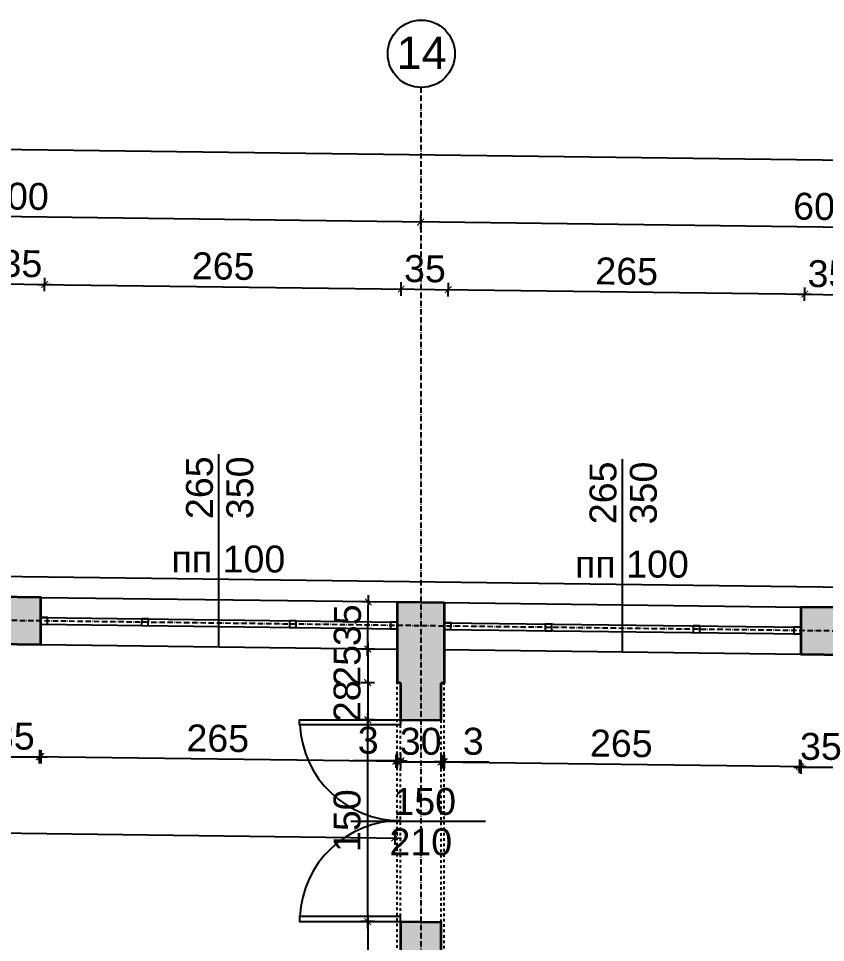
# Model space of a CAD drawing. Header units: inches. Extents: x -72385 to 39588, y -6525 to 66685.
# Drawn here: x -45054 to -44454, y 9778 to 10465 of the extents above; entities that cross this region are included whole.
import ezdxf

# ---------------------------------------------------------------- set-up
doc = ezdxf.new("R2010")
doc.units = ezdxf.units.IN
doc.header["$MEASUREMENT"] = 0
doc.linetypes.add('DashDot', pattern=[0.6, 0.4, -0.1, 0, -0.1])
doc.linetypes.add('Hidden', pattern=[0.4, 0.2, -0.2])
for name, color, linetype, lineweight in [('Врати', 251, 'Continuous', 25), ('Изгледни линии', 253, 'Continuous', 25), ('Надписи врати', 252, 'Continuous', 25), ('Надписи коти външни', 252, 'Continuous', 25), ('Надписи коти вътрешни', 252, 'Continuous', 25), ('Надписи Оси', 252, 'Continuous', 25), ('Надписи прозорци', 252, 'Continuous', 25), ('Оси', 252, 'DashDot', 25), ('Прозорци', 251, 'Continuous', 25), ('Пунктир', 253, 'Hidden', 25), ('Разрезни линии', 7, 'Continuous', 35), ('Щрих стени', 254, 'Continuous', 25)]:
    doc.layers.add(name, color=color, linetype=linetype, lineweight=lineweight)
doc.styles.add('Arial Regular', font='arial.ttf')
doc.styles.get("Standard").update_dxf_attribs({"font": 'arial.ttf'})
doc.dimstyles.new('Annotative', dxfattribs={"dimscale": 0, "dimtxt": 20, "dimasz": 5, "dimexe": 5, "dimexo": 5, "dimgap": 5, "dimtad": 1, "dimdec": 0, "dimzin": 0, "dimdsep": 46, "dimtxsty": 'Standard', "dimblk": 'ARCHTICK', "dimcen": 5, "dimdle": 5, "dimadec": 0, "dimazin": 0, "dimtfac": 1, "dimtdec": 0, "dimtofl": 0, "dimtmove": 0, "dimatfit": 3, "dimldrblk": 'ARCHTICK', "dimfxl": 5, "dimfxlon": 1, "dimtolj": 1, "dimtzin": 0, "dimarcsym": 1})

# ---------------------------------------------------------------- blocks, each defined once
blk = doc.blocks.new('_ArchTick')
at = {"color": 0, "linetype": 'ByBlock', "const_width": 0.15}
blk.add_lwpolyline([(-0.5, -0.5), (0.5, 0.5)], dxfattribs=at)
blk = doc.blocks.new('*D1331')
at = {"layer": 'Defpoints', "color": 0, "ltscale": 50, "transparency": 16777216}
for p in [(-45639.84, 10007.48), (-44772.34, 9996.43), (-44774.12, 9856.05)]:
    blk.add_point(p, dxfattribs=at)
at = {"layer": 'Надписи коти вътрешни', "color": 0, "lineweight": -2, "ltscale": 50, "transparency": 16777216}
for p, q in [((-45646.62, 9867.15), (-44769.12, 9855.98)), ((-45641.56, 9872.09), (-45641.69, 9862.09)), ((-44774.06, 9861.05), (-44774.19, 9851.05))]:
    blk.add_line(p, q, dxfattribs=at)
at = {"layer": 'Надписи коти вътрешни', "color": 0, "lineweight": -2, "ltscale": 50, "transparency": 16777216, "xscale": 5, "yscale": 5, "zscale": 5}
for p, rotation in [((-45641.62, 9867.09), 179.2706286525473), ((-44774.12, 9856.05), 359.2706286525473)]:
    blk.add_blockref('_ArchTick', p, dxfattribs=dict(at, rotation=rotation))
at = {"layer": 'Надписи коти вътрешни', "color": 0, "ltscale": 50, "transparency": 16777216, "insert": (-45207.68, 9876.78), "char_height": 20, "attachment_point": 5, "rotation": 359.27063}
blk.add_mtext('\\A1;868', dxfattribs=at)
blk = doc.blocks.new('*D1421')
at = {"layer": 'Defpoints', "color": 0, "ltscale": 50, "transparency": 16777216}
for p in [(-45072.34, 10000.25), (-45037.34, 9999.81), (-45037.34, 9916.37)]:
    blk.add_point(p, dxfattribs=at)
at = {"layer": 'Надписи коти вътрешни', "color": 0, "lineweight": -2, "ltscale": 50, "transparency": 16777216}
for p, q in [((-45077.34, 9916.37), (-45032.34, 9916.37)), ((-45072.34, 9921.37), (-45072.34, 9911.37)), ((-45037.34, 9921.37), (-45037.34, 9911.37))]:
    blk.add_line(p, q, dxfattribs=at)
at = {"layer": 'Надписи коти вътрешни', "color": 0, "lineweight": -2, "ltscale": 50, "transparency": 16777216, "xscale": 5, "yscale": 5, "zscale": 5, "rotation": 180}
blk.add_blockref('_ArchTick', (-45072.34, 9916.37), dxfattribs=at)
at = {"layer": 'Надписи коти вътрешни', "color": 0, "lineweight": -2, "ltscale": 50, "transparency": 16777216, "xscale": 5, "yscale": 5, "zscale": 5}
blk.add_blockref('_ArchTick', (-45037.34, 9916.37), dxfattribs=at)
at = {"layer": 'Надписи коти вътрешни', "color": 0, "ltscale": 50, "transparency": 16777216, "insert": (-45057.34, 9931.58), "char_height": 20, "attachment_point": 5}
blk.add_mtext('\\A1;35', dxfattribs=at)
blk = doc.blocks.new('*D1422')
at = {"layer": 'Defpoints', "color": 0, "ltscale": 50, "transparency": 16777216}
for p in [(-45037.34, 9999.81), (-44772.34, 9996.43), (-44773.4, 9913.1)]:
    blk.add_point(p, dxfattribs=at)
at = {"layer": 'Надписи коти вътрешни', "color": 0, "lineweight": -2, "ltscale": 50, "transparency": 16777216}
for p, q in [((-45038.33, 9921.47), (-45038.46, 9911.47)), ((-45043.4, 9916.53), (-44768.4, 9913.03)), ((-44773.33, 9918.1), (-44773.46, 9908.1))]:
    blk.add_line(p, q, dxfattribs=at)
at = {"layer": 'Надписи коти вътрешни', "color": 0, "lineweight": -2, "ltscale": 50, "transparency": 16777216, "xscale": 5, "yscale": 5, "zscale": 5}
for p, rotation in [((-45038.4, 9916.47), 179.2706286525463), ((-44773.4, 9913.1), 359.2706286525462)]:
    blk.add_blockref('_ArchTick', p, dxfattribs=dict(at, rotation=rotation))
at = {"layer": 'Надписи коти вътрешни', "color": 0, "ltscale": 50, "transparency": 16777216, "insert": (-44905.7, 9929.99), "char_height": 20, "attachment_point": 5, "rotation": 359.27063}
blk.add_mtext('\\A1;265', dxfattribs=at)
blk = doc.blocks.new('*D1423')
at = {"layer": 'Defpoints', "color": 0, "ltscale": 50, "transparency": 16777216}
for p in [(-44772.34, 9996.4), (-44769.84, 9996.4), (-44772.34, 9913.34)]:
    blk.add_point(p, dxfattribs=at)
at = {"layer": 'Надписи коти вътрешни', "color": 0, "lineweight": -2, "ltscale": 50, "transparency": 16777216}
for p, q in [((-44772.34, 9918.34), (-44772.34, 9908.34)), ((-44769.84, 9918.34), (-44769.84, 9908.34)), ((-44772.34, 9913.34), (-44805.43, 9913.34)), ((-44769.84, 9913.34), (-44764.84, 9913.34))]:
    blk.add_line(p, q, dxfattribs=at)
at = {"layer": 'Надписи коти вътрешни', "color": 0, "lineweight": -2, "ltscale": 50, "transparency": 16777216, "xscale": 5, "yscale": 5, "zscale": 5}
blk.add_blockref('_ArchTick', (-44772.34, 9913.34), dxfattribs=at)
at = {"layer": 'Надписи коти вътрешни', "color": 0, "lineweight": -2, "ltscale": 50, "transparency": 16777216, "xscale": 5, "yscale": 5, "zscale": 5, "rotation": 180}
blk.add_blockref('_ArchTick', (-44769.84, 9913.34), dxfattribs=at)
at = {"layer": 'Надписи коти вътрешни', "color": 0, "ltscale": 50, "transparency": 16777216, "insert": (-44793.89, 9928.55), "char_height": 20, "attachment_point": 5}
blk.add_mtext('\\A1;3', dxfattribs=at)
blk = doc.blocks.new('*D1425')
at = {"layer": 'Defpoints', "color": 0, "ltscale": 50, "transparency": 16777216}
for p in [(-44769.84, 9793.89), (-44794.26, 9446.36), (-44769.84, 9446.36)]:
    blk.add_point(p, dxfattribs=at)
at = {"layer": 'Надписи коти вътрешни', "color": 0, "lineweight": -2, "ltscale": 50, "transparency": 16777216}
for p, q in [((-44794.26, 9798.89), (-44794.26, 9441.36)), ((-44789.26, 9793.89), (-44799.26, 9793.89)), ((-44789.26, 9446.36), (-44799.26, 9446.36))]:
    blk.add_line(p, q, dxfattribs=at)
at = {"layer": 'Надписи коти вътрешни', "color": 0, "lineweight": -2, "ltscale": 50, "transparency": 16777216, "xscale": 5, "yscale": 5, "zscale": 5}
for p, rotation in [((-44794.26, 9793.89), 90), ((-44794.26, 9446.36), 270)]:
    blk.add_blockref('_ArchTick', p, dxfattribs=dict(at, rotation=rotation))
at = {"layer": 'Надписи коти вътрешни', "color": 0, "ltscale": 50, "transparency": 16777216, "insert": (-44809.48, 9620.12), "char_height": 20, "attachment_point": 5, "rotation": 90}
blk.add_mtext('\\A1;348', dxfattribs=at)
blk = doc.blocks.new('*D1426')
at = {"layer": 'Defpoints', "color": 0, "ltscale": 50, "transparency": 16777216}
for p in [(-44794.26, 9943.9), (-44769.84, 9943.9), (-44769.84, 9793.89)]:
    blk.add_point(p, dxfattribs=at)
at = {"layer": 'Надписи коти вътрешни', "color": 0, "lineweight": -2, "ltscale": 50, "transparency": 16777216}
for p, q in [((-44789.26, 9943.9), (-44799.26, 9943.9)), ((-44794.26, 9788.89), (-44794.26, 9948.9)), ((-44789.26, 9793.89), (-44799.26, 9793.89))]:
    blk.add_line(p, q, dxfattribs=at)
at = {"layer": 'Надписи коти вътрешни', "color": 0, "lineweight": -2, "ltscale": 50, "transparency": 16777216, "xscale": 5, "yscale": 5, "zscale": 5}
for p, rotation in [((-44794.26, 9943.9), 90), ((-44794.26, 9793.89), 270)]:
    blk.add_blockref('_ArchTick', p, dxfattribs=dict(at, rotation=rotation))
at = {"layer": 'Надписи коти вътрешни', "color": 0, "ltscale": 50, "transparency": 16777216, "insert": (-44809.48, 9868.89), "char_height": 20, "attachment_point": 5, "rotation": 90}
blk.add_mtext('\\A1;150', dxfattribs=at)
blk = doc.blocks.new('*D1427')
at = {"layer": 'Defpoints', "color": 0, "ltscale": 50, "transparency": 16777216}
for p in [(-44769.84, 9971.4), (-44794.26, 9943.9), (-44769.84, 9943.9)]:
    blk.add_point(p, dxfattribs=at)
at = {"layer": 'Надписи коти вътрешни', "color": 0, "lineweight": -2, "ltscale": 50, "transparency": 16777216}
for p, q in [((-44794.26, 9976.4), (-44794.26, 9938.9)), ((-44789.26, 9971.4), (-44799.26, 9971.4)), ((-44789.26, 9943.9), (-44799.26, 9943.9))]:
    blk.add_line(p, q, dxfattribs=at)
at = {"layer": 'Надписи коти вътрешни', "color": 0, "lineweight": -2, "ltscale": 50, "transparency": 16777216, "xscale": 5, "yscale": 5, "zscale": 5}
for p, rotation in [((-44794.26, 9971.4), 90), ((-44794.26, 9943.9), 270)]:
    blk.add_blockref('_ArchTick', p, dxfattribs=dict(at, rotation=rotation))
at = {"layer": 'Надписи коти вътрешни', "color": 0, "ltscale": 50, "transparency": 16777216, "insert": (-44809.48, 9957.65), "char_height": 20, "attachment_point": 5, "rotation": 90}
blk.add_mtext('\\A1;28', dxfattribs=at)
blk = doc.blocks.new('*D7808')
at = {"layer": 'Defpoints', "color": 0, "ltscale": 50, "transparency": 16777216}
for p in [(-44772.34, 9996.43), (-44794.26, 9971.43), (-44772.34, 9971.43)]:
    blk.add_point(p, dxfattribs=at)
at = {"layer": 'Надписи коти вътрешни', "color": 0, "lineweight": -2, "ltscale": 50, "transparency": 16777216}
for p, q in [((-44794.26, 10001.43), (-44794.26, 9966.43)), ((-44789.26, 9996.43), (-44799.26, 9996.43)), ((-44789.26, 9971.43), (-44799.26, 9971.43))]:
    blk.add_line(p, q, dxfattribs=at)
at = {"layer": 'Надписи коти вътрешни', "color": 0, "lineweight": -2, "ltscale": 50, "transparency": 16777216, "xscale": 5, "yscale": 5, "zscale": 5}
for p, rotation in [((-44794.26, 9996.43), 90), ((-44794.26, 9971.43), 270)]:
    blk.add_blockref('_ArchTick', p, dxfattribs=dict(at, rotation=rotation))
at = {"layer": 'Надписи коти вътрешни', "color": 0, "ltscale": 50, "transparency": 16777216, "insert": (-44809.48, 9983.93), "char_height": 20, "attachment_point": 5, "rotation": 90}
blk.add_mtext('\\A1;25', dxfattribs=at)
blk = doc.blocks.new('*D1429')
at = {"layer": 'Defpoints', "color": 0, "ltscale": 50, "transparency": 16777216}
for p in [(-44737.34, 9995.99), (-44472.34, 9992.61), (-44473.4, 9909.28)]:
    blk.add_point(p, dxfattribs=at)
at = {"layer": 'Надписи коти вътрешни', "color": 0, "lineweight": -2, "ltscale": 50, "transparency": 16777216}
for p, q in [((-44738.33, 9917.65), (-44738.46, 9907.65)), ((-44743.4, 9912.71), (-44468.4, 9909.21)), ((-44473.33, 9914.28), (-44473.46, 9904.28))]:
    blk.add_line(p, q, dxfattribs=at)
at = {"layer": 'Надписи коти вътрешни', "color": 0, "lineweight": -2, "ltscale": 50, "transparency": 16777216, "xscale": 5, "yscale": 5, "zscale": 5}
for p, rotation in [((-44738.4, 9912.65), 179.2706286525463), ((-44473.4, 9909.28), 359.2706286525462)]:
    blk.add_blockref('_ArchTick', p, dxfattribs=dict(at, rotation=rotation))
at = {"layer": 'Надписи коти вътрешни', "color": 0, "ltscale": 50, "transparency": 16777216, "insert": (-44605.7, 9926.17), "char_height": 20, "attachment_point": 5, "rotation": 359.27063}
blk.add_mtext('\\A1;265', dxfattribs=at)
blk = doc.blocks.new('*D1430')
at = {"layer": 'Defpoints', "color": 0, "ltscale": 50, "transparency": 16777216}
for p in [(-44739.84, 9961.02), (-44737.34, 9960.99), (-44737.34, 9912.55)]:
    blk.add_point(p, dxfattribs=at)
at = {"layer": 'Надписи коти вътрешни', "color": 0, "lineweight": -2, "ltscale": 50, "transparency": 16777216}
for p, q in [((-44739.84, 9917.55), (-44739.84, 9907.55)), ((-44737.34, 9917.55), (-44737.34, 9907.55)), ((-44739.84, 9912.55), (-44744.84, 9912.55)), ((-44737.34, 9912.55), (-44704.24, 9912.55))]:
    blk.add_line(p, q, dxfattribs=at)
at = {"layer": 'Надписи коти вътрешни', "color": 0, "lineweight": -2, "ltscale": 50, "transparency": 16777216, "xscale": 5, "yscale": 5, "zscale": 5}
blk.add_blockref('_ArchTick', (-44739.84, 9912.55), dxfattribs=at)
at = {"layer": 'Надписи коти вътрешни', "color": 0, "lineweight": -2, "ltscale": 50, "transparency": 16777216, "xscale": 5, "yscale": 5, "zscale": 5, "rotation": 180}
blk.add_blockref('_ArchTick', (-44737.34, 9912.55), dxfattribs=at)
at = {"layer": 'Надписи коти вътрешни', "color": 0, "ltscale": 50, "transparency": 16777216, "insert": (-44715.79, 9927.77), "char_height": 20, "attachment_point": 5}
blk.add_mtext('\\A1;3', dxfattribs=at)
blk = doc.blocks.new('*D1431')
at = {"layer": 'Defpoints', "color": 0, "ltscale": 50, "transparency": 16777216}
for p in [(-44472.34, 9992.61), (-44437.34, 9992.17), (-44437.34, 9908.73)]:
    blk.add_point(p, dxfattribs=at)
at = {"layer": 'Надписи коти вътрешни', "color": 0, "lineweight": -2, "ltscale": 50, "transparency": 16777216}
for p, q in [((-44477.34, 9908.73), (-44432.34, 9908.73)), ((-44472.34, 9913.73), (-44472.34, 9903.73)), ((-44437.34, 9913.73), (-44437.34, 9903.73))]:
    blk.add_line(p, q, dxfattribs=at)
at = {"layer": 'Надписи коти вътрешни', "color": 0, "lineweight": -2, "ltscale": 50, "transparency": 16777216, "xscale": 5, "yscale": 5, "zscale": 5, "rotation": 180}
blk.add_blockref('_ArchTick', (-44472.34, 9908.73), dxfattribs=at)
at = {"layer": 'Надписи коти вътрешни', "color": 0, "lineweight": -2, "ltscale": 50, "transparency": 16777216, "xscale": 5, "yscale": 5, "zscale": 5}
blk.add_blockref('_ArchTick', (-44437.34, 9908.73), dxfattribs=at)
at = {"layer": 'Надписи коти вътрешни', "color": 0, "ltscale": 50, "transparency": 16777216, "insert": (-44457.34, 9923.95), "char_height": 20, "attachment_point": 5}
blk.add_mtext('\\A1;35', dxfattribs=at)
blk = doc.blocks.new('*D6158')
at = {"layer": 'Defpoints', "color": 0, "ltscale": 50, "transparency": 16777216}
for p in [(-45034.38, 10267.29), (-45072.34, 10035.26), (-45037.34, 10034.81)]:
    blk.add_point(p, dxfattribs=at)
at = {"layer": 'Надписи коти външни', "color": 0, "lineweight": -2, "ltscale": 50, "transparency": 16777216}
for p, q in [((-45069.44, 10262.74), (-45069.31, 10272.74)), ((-45034.44, 10262.29), (-45034.31, 10272.29)), ((-45074.38, 10267.8), (-45029.38, 10267.23))]:
    blk.add_line(p, q, dxfattribs=at)
at = {"layer": 'Надписи коти външни', "color": 0, "lineweight": -2, "ltscale": 50, "transparency": 16777216, "xscale": 5, "yscale": 5, "zscale": 5}
for p, rotation in [((-45069.38, 10267.74), 179.2706286525463), ((-45034.38, 10267.29), 359.2706286525462)]:
    blk.add_blockref('_ArchTick', p, dxfattribs=dict(at, rotation=rotation))
at = {"layer": 'Надписи коти външни', "color": 0, "ltscale": 50, "transparency": 16777216, "insert": (-45051.68, 10282.73), "char_height": 20, "attachment_point": 5, "rotation": 359.27063}
blk.add_mtext('\\A1;35', dxfattribs=at)
blk = doc.blocks.new('*D6187')
at = {"layer": 'Defpoints', "color": 0, "ltscale": 50, "transparency": 16777216}
for p in [(-44769.38, 10263.92), (-45037.34, 10034.81), (-44772.34, 10031.44)]:
    blk.add_point(p, dxfattribs=at)
at = {"layer": 'Надписи коти външни', "color": 0, "lineweight": -2, "ltscale": 50, "transparency": 16777216}
for p, q in [((-45034.44, 10262.29), (-45034.31, 10272.29)), ((-45039.38, 10267.36), (-44764.38, 10263.85)), ((-44769.44, 10258.92), (-44769.31, 10268.92))]:
    blk.add_line(p, q, dxfattribs=at)
at = {"layer": 'Надписи коти външни', "color": 0, "lineweight": -2, "ltscale": 50, "transparency": 16777216, "xscale": 5, "yscale": 5, "zscale": 5}
for p, rotation in [((-45034.38, 10267.29), 179.2706286525454), ((-44769.38, 10263.92), 359.2706286525454)]:
    blk.add_blockref('_ArchTick', p, dxfattribs=dict(at, rotation=rotation))
at = {"layer": 'Надписи коти външни', "color": 0, "ltscale": 50, "transparency": 16777216, "insert": (-44901.68, 10280.82), "char_height": 20, "attachment_point": 5, "rotation": 359.27063}
blk.add_mtext('\\A1;265', dxfattribs=at)
blk = doc.blocks.new('*D6188')
at = {"layer": 'Defpoints', "color": 0, "ltscale": 50, "transparency": 16777216}
for p in [(-44734.38, 10263.47), (-44772.34, 10031.44), (-44737.34, 10030.99)]:
    blk.add_point(p, dxfattribs=at)
at = {"layer": 'Надписи коти външни', "color": 0, "lineweight": -2, "ltscale": 50, "transparency": 16777216}
for p, q in [((-44769.44, 10258.92), (-44769.31, 10268.92)), ((-44734.44, 10258.47), (-44734.31, 10268.47)), ((-44774.38, 10263.98), (-44729.38, 10263.41))]:
    blk.add_line(p, q, dxfattribs=at)
at = {"layer": 'Надписи коти външни', "color": 0, "lineweight": -2, "ltscale": 50, "transparency": 16777216, "xscale": 5, "yscale": 5, "zscale": 5}
for p, rotation in [((-44769.38, 10263.92), 179.2706286525344), ((-44734.38, 10263.47), 359.2706286525344)]:
    blk.add_blockref('_ArchTick', p, dxfattribs=dict(at, rotation=rotation))
at = {"layer": 'Надписи коти външни', "color": 0, "ltscale": 50, "transparency": 16777216, "insert": (-44751.68, 10278.91), "char_height": 20, "attachment_point": 5, "rotation": 359.27063}
blk.add_mtext('\\A1;35', dxfattribs=at)
blk = doc.blocks.new('*D6189')
at = {"layer": 'Defpoints', "color": 0, "ltscale": 50, "transparency": 16777216}
for p in [(-44469.38, 10260.1), (-44737.34, 10030.99), (-44472.34, 10027.62)]:
    blk.add_point(p, dxfattribs=at)
at = {"layer": 'Надписи коти външни', "color": 0, "lineweight": -2, "ltscale": 50, "transparency": 16777216}
for p, q in [((-44734.44, 10258.47), (-44734.31, 10268.47)), ((-44469.44, 10255.1), (-44469.31, 10265.1)), ((-44739.38, 10263.54), (-44464.38, 10260.04))]:
    blk.add_line(p, q, dxfattribs=at)
at = {"layer": 'Надписи коти външни', "color": 0, "lineweight": -2, "ltscale": 50, "transparency": 16777216, "xscale": 5, "yscale": 5, "zscale": 5}
for p, rotation in [((-44734.38, 10263.47), 179.2706286525486), ((-44469.38, 10260.1), 359.2706286525486)]:
    blk.add_blockref('_ArchTick', p, dxfattribs=dict(at, rotation=rotation))
at = {"layer": 'Надписи коти външни', "color": 0, "ltscale": 50, "transparency": 16777216, "insert": (-44601.68, 10277), "char_height": 20, "attachment_point": 5, "rotation": 359.27063}
blk.add_mtext('\\A1;265', dxfattribs=at)
blk = doc.blocks.new('*D6194')
at = {"layer": 'Defpoints', "color": 0, "ltscale": 50, "transparency": 16777216}
for p in [(-44434.38, 10259.69), (-44472.34, 10027.62), (-44437.34, 10027.17)]:
    blk.add_point(p, dxfattribs=at)
at = {"layer": 'Надписи коти външни', "color": 0, "lineweight": -2, "ltscale": 50, "transparency": 16777216}
for p, q in [((-44469.44, 10255.13), (-44469.31, 10265.13)), ((-44474.38, 10260.19), (-44429.38, 10259.62)), ((-44434.44, 10254.69), (-44434.31, 10264.68))]:
    blk.add_line(p, q, dxfattribs=at)
at = {"layer": 'Надписи коти външни', "color": 0, "lineweight": -2, "ltscale": 50, "transparency": 16777216, "xscale": 5, "yscale": 5, "zscale": 5}
for p, rotation in [((-44469.38, 10260.13), 179.2706286525403), ((-44434.38, 10259.69), 359.2706286525403)]:
    blk.add_blockref('_ArchTick', p, dxfattribs=dict(at, rotation=rotation))
at = {"layer": 'Надписи коти външни', "color": 0, "ltscale": 50, "transparency": 16777216, "insert": (-44451.68, 10275.12), "char_height": 20, "attachment_point": 5, "rotation": 359.27063}
blk.add_mtext('\\A1;35', dxfattribs=at)
blk = doc.blocks.new('*D6233')
at = {"layer": 'Defpoints', "color": 0, "ltscale": 50, "transparency": 16777216}
for p in [(-44754.84, 10313.74), (-44754.84, 10313.74), (-44154.84, 10306.1)]:
    blk.add_point(p, dxfattribs=at)
at = {"layer": 'Надписи коти външни', "color": 0, "lineweight": -2, "ltscale": 50, "transparency": 16777216}
for p, q in [((-44149.84, 10306.03), (-44759.84, 10313.8)), ((-44754.84, 10313.74), (-44754.9, 10308.74)), ((-44154.84, 10306.1), (-44154.9, 10301.1))]:
    blk.add_line(p, q, dxfattribs=at)
at = {"layer": 'Надписи коти външни', "color": 0, "lineweight": -2, "ltscale": 50, "transparency": 16777216, "xscale": 5, "yscale": 5, "zscale": 5}
for p, rotation in [((-44754.84, 10313.74), 179.2706286525473), ((-44154.84, 10306.1), 359.2706286525473)]:
    blk.add_blockref('_ArchTick', p, dxfattribs=dict(at, rotation=rotation))
at = {"layer": 'Надписи коти външни', "color": 0, "ltscale": 50, "transparency": 16777216, "insert": (-44454.64, 10325.13), "char_height": 20, "attachment_point": 5, "rotation": 359.27063}
blk.add_mtext('\\A1;600', dxfattribs=at)
blk = doc.blocks.new('*D6234')
at = {"layer": 'Defpoints', "color": 0, "ltscale": 50, "transparency": 16777216}
for p in [(-45354.84, 10321.38), (-45354.84, 10321.38), (-44754.84, 10313.74)]:
    blk.add_point(p, dxfattribs=at)
at = {"layer": 'Надписи коти външни', "color": 0, "lineweight": -2, "ltscale": 50, "transparency": 16777216}
for p, q in [((-44749.84, 10313.67), (-45359.84, 10321.44)), ((-45354.84, 10321.38), (-45354.77, 10326.37)), ((-44754.84, 10313.74), (-44754.77, 10318.74))]:
    blk.add_line(p, q, dxfattribs=at)
at = {"layer": 'Надписи коти външни', "color": 0, "lineweight": -2, "ltscale": 50, "transparency": 16777216, "xscale": 5, "yscale": 5, "zscale": 5}
for p, rotation in [((-45354.84, 10321.38), 179.2706286525469), ((-44754.84, 10313.74), 359.2706286525469)]:
    blk.add_blockref('_ArchTick', p, dxfattribs=dict(at, rotation=rotation))
at = {"layer": 'Надписи коти външни', "color": 0, "ltscale": 50, "transparency": 16777216, "insert": (-45054.64, 10332.77), "char_height": 20, "attachment_point": 5, "rotation": 359.27063}
blk.add_mtext('\\A1;600', dxfattribs=at)
blk = doc.blocks.new('*D6241')
at = {"layer": 'Defpoints', "color": 0, "ltscale": 50, "transparency": 16777216}
for p in [(-40218.1, 10305.99), (-52317.34, 10127.49), (-40222.34, 9973.51)]:
    blk.add_point(p, dxfattribs=at)
at = {"layer": 'Надписи коти външни', "color": 0, "lineweight": -2, "ltscale": 50, "transparency": 16777216}
for p, q in [((-52313.17, 10454.96), (-52313.04, 10464.96)), ((-52318.1, 10460.03), (-40213.11, 10305.92)), ((-40218.17, 10300.99), (-40218.04, 10310.99))]:
    blk.add_line(p, q, dxfattribs=at)
at = {"layer": 'Надписи коти външни', "color": 0, "lineweight": -2, "ltscale": 50, "transparency": 16777216, "xscale": 5, "yscale": 5, "zscale": 5}
for p, rotation in [((-52313.1, 10459.96), 179.2706286525472), ((-40218.1, 10305.99), 359.2706286525473)]:
    blk.add_blockref('_ArchTick', p, dxfattribs=dict(at, rotation=rotation))
at = {"layer": 'Надписи коти външни', "color": 0, "ltscale": 50, "transparency": 16777216, "insert": (-46265.41, 10398.18), "char_height": 20, "attachment_point": 5, "rotation": 359.27063}
blk.add_mtext('\\A1;12095', dxfattribs=at)
blk = doc.blocks.new('*D7807')
at = {"layer": 'Defpoints', "color": 0, "ltscale": 10, "transparency": 16777216}
for p in [(-44793.82, 10031.43), (-44655.44, 10029.67), (-44655.89, 9994.67)]:
    blk.add_point(p, dxfattribs=at)
at = {"layer": 'Надписи коти вътрешни', "color": 0, "lineweight": -2, "ltscale": 10, "transparency": 16777216}
for p, q in [((-44788.82, 10031.37), (-44798.82, 10031.49)), ((-44794.33, 9991.43), (-44793.76, 10036.43)), ((-44789.26, 9996.37), (-44799.26, 9996.5))]:
    blk.add_line(p, q, dxfattribs=at)
at = {"layer": 'Надписи коти вътрешни', "color": 0, "lineweight": -2, "ltscale": 10, "transparency": 16777216, "xscale": 5, "yscale": 5, "zscale": 5}
for p, rotation in [((-44793.82, 10031.43), 89.27062865255718), ((-44794.26, 9996.43), 269.2706286525572)]:
    blk.add_blockref('_ArchTick', p, dxfattribs=dict(at, rotation=rotation))
at = {"layer": 'Надписи коти вътрешни', "color": 0, "ltscale": 10, "transparency": 16777216, "insert": (-44809.26, 10014.13), "char_height": 20, "attachment_point": 5, "rotation": 89.27063}
blk.add_mtext('\\A1;35', dxfattribs=at)
blk = doc.blocks.new('*D7875')
at = {"layer": 'Defpoints', "color": 0, "ltscale": 10, "transparency": 16777216}
for p in [(-44769.84, 9926.68), (-44739.84, 9926.68), (-44739.84, 9912.55)]:
    blk.add_point(p, dxfattribs=at)
at = {"layer": 'Надписи коти вътрешни', "color": 0, "lineweight": -2, "ltscale": 10, "transparency": 16777216}
for p, q in [((-44769.84, 9917.55), (-44769.84, 9907.55)), ((-44739.84, 9917.55), (-44739.84, 9907.55)), ((-44774.84, 9912.55), (-44734.84, 9912.55))]:
    blk.add_line(p, q, dxfattribs=at)
at = {"layer": 'Надписи коти вътрешни', "color": 0, "lineweight": -2, "ltscale": 10, "transparency": 16777216, "xscale": 5, "yscale": 5, "zscale": 5, "rotation": 180}
blk.add_blockref('_ArchTick', (-44769.84, 9912.55), dxfattribs=at)
at = {"layer": 'Надписи коти вътрешни', "color": 0, "lineweight": -2, "ltscale": 10, "transparency": 16777216, "xscale": 5, "yscale": 5, "zscale": 5}
blk.add_blockref('_ArchTick', (-44739.84, 9912.55), dxfattribs=at)
at = {"layer": 'Надписи коти вътрешни', "color": 0, "ltscale": 10, "transparency": 16777216, "insert": (-44754.84, 9927.77), "char_height": 20, "attachment_point": 5}
blk.add_mtext('\\A1;30', dxfattribs=at)

msp = doc.modelspace()

# ---------------------------------------------------------------- hatches: boundary and pattern name
at = {"layer": 'Щрих стени', "ltscale": 10}
h = msp.add_hatch(color=256, dxfattribs=at)
h.dxf.hatch_style = 1
h.paths.add_polyline_path([(-45319.84, 9453.36), (-45372.34, 9454.03), (-45372.34, 9436.53), (-45449.84, 9437.51), (-45449.84, 9407.51), (-45369.84, 9406.49), (-45369.84, 9196.47), (-45339.84, 9196.09), (-45339.84, 9406.11), (-44772.34, 9398.89), (-44772.34, 9381.38), (-44737.34, 9380.94), (-44737.34, 9398.44), (-44172.34, 9391.25), (-44172.34, 9373.75), (-44137.34, 9373.3), (-44137.34, 9390.8), (-43572.34, 9383.61), (-43572.34, 9366.11), (-43507.34, 9365.28), (-43507.34, 9382.78), (-42942.34, 9375.59), (-42942.34, 9358.09), (-42907.34, 9357.64), (-42907.34, 9375.14), (-42694.84, 9372.44), (-42694.84, 9402.44), (-42907.34, 9405.15), (-42907.34, 9422.65), (-42942.34, 9423.09), (-42967.37, 9423.41), (-42967.37, 9405.91), (-43507.34, 9412.78), (-43507.34, 9430.29), (-43572.34, 9431.11), (-43572.34, 9413.61), (-44137.34, 9420.8), (-44137.34, 9438.31), (-44172.34, 9438.75), (-44197.37, 9439.07), (-44197.37, 9421.57), (-44737.34, 9428.44), (-44737.34, 9445.94), (-44739.84, 9445.98), (-44739.84, 9793.5), (-44769.84, 9793.89), (-44769.84, 9446.36), (-44772.34, 9446.39), (-44772.34, 9428.89), (-45319.84, 9435.86)])
h.paths.add_polyline_path([(-45337.34, 10038.63), (-45372.34, 10039.08), (-45372.34, 9979.07), (-45337.34, 9978.62)])
h.paths.add_polyline_path([(-45037.34, 10034.81), (-45072.34, 10035.26), (-45072.34, 10000.25), (-45037.34, 9999.81)])
h.paths.add_polyline_path([(-44737.34, 10030.99), (-44772.34, 10031.44), (-44772.34, 9971.43), (-44769.84, 9971.4), (-44769.84, 9943.9), (-44739.84, 9943.52), (-44739.84, 9971.02), (-44737.34, 9970.99)])
h.paths.add_polyline_path([(-44437.34, 10027.17), (-44472.34, 10027.62), (-44472.34, 9992.61), (-44437.34, 9992.17)])
h.paths.add_polyline_path([(-44137.34, 10023.35), (-44172.34, 10023.8), (-44172.34, 9963.79), (-44137.34, 9963.35)])
h.paths.add_polyline_path([(-43837.34, 10019.53), (-43872.34, 10019.98), (-43872.34, 9984.98), (-43837.34, 9984.53)])
h.paths.add_polyline_path([(-43507.34, 10015.33), (-43572.34, 10016.16), (-43572.34, 9956.16), (-43507.34, 9955.33)])
h.paths.add_polyline_path([(-43207.34, 10011.51), (-43242.34, 10011.96), (-43242.34, 9976.96), (-43207.34, 9976.51)])
h.paths.add_polyline_path([(-42907.34, 10007.69), (-42942.34, 10008.14), (-42942.34, 9948.13), (-42907.34, 9947.69)])
h.paths.add_polyline_path([(-42607.34, 10003.88), (-42642.34, 10004.32), (-42642.34, 9969.32), (-42607.34, 9968.87)])
h.paths.add_polyline_path([(-42307.34, 10000.06), (-42342.34, 10000.5), (-42342.34, 9940.5), (-42339.84, 9940.46), (-42339.84, 9912.96), (-42309.84, 9912.58), (-42309.84, 9940.08), (-42307.34, 9940.05)])
h.paths.add_polyline_path([(-42307.34, 9415.01), (-42309.84, 9415.04), (-42309.84, 9762.57), (-42339.84, 9762.95), (-42339.84, 9415.42), (-42342.34, 9415.45), (-42342.34, 9397.95), (-42544.84, 9400.53), (-42544.84, 9370.53), (-42342.34, 9367.95), (-42342.34, 9350.45), (-42339.84, 9350.42), (-42339.84, 8815.37), (-42342.34, 8815.41), (-42342.34, 8750.4), (-42339.84, 8750.37), (-42339.84, 8560.35), (-42309.84, 8559.97), (-42309.84, 8749.99), (-42307.34, 8749.95), (-42307.34, 8814.96), (-42309.84, 8814.99), (-42309.84, 9350.04), (-42307.34, 9350)])

# ---------------------------------------------------------------- linework, layer by layer
at = {"layer": 'Врати', "ltscale": 50}
for points in [[(-44769.84, 9943.9), (-44769.84, 9940.15), (-44844.84, 9940.15), (-44844.84, 9943.9)], [(-44769.84, 9793.89), (-44769.84, 9797.64), (-44844.84, 9797.64), (-44844.84, 9793.89)]]:
    msp.add_lwpolyline(points, close=True, dxfattribs=at)
for centre, start, end in [((-44769.84, 9943.9), 182.86598, 270), ((-44769.84, 9793.89), 90, 177.13402)]:
    msp.add_arc(centre, 75.01, start, end, dxfattribs=at)
at = {"layer": 'Изгледни линии', "ltscale": 50}
for p, q in [((-41127.34, 10000.03), (-45937.34, 10061.27)), ((-45037.34, 10034.81), (-44772.34, 10031.44)), ((-44737.34, 10030.99), (-44472.34, 10027.62)), ((-45037.34, 9999.81), (-44772.34, 9996.43)), ((-44737.34, 9995.99), (-44472.34, 9992.61))]:
    msp.add_line(p, q, dxfattribs=at)
at = {"layer": 'Надписи врати', "ltscale": 50}
msp.add_line((-44806.76, 9868.64), (-44706.76, 9868.64), dxfattribs=at)
at = {"layer": 'Надписи Оси', "ltscale": 50}
msp.add_circle((-44754.4, 10438.74), 25, dxfattribs=at)
at = {"layer": 'Надписи прозорци', "ltscale": 50}
for p, q in [((-44904.84, 9998.12), (-44904.84, 10141.27)), ((-44604.84, 9994.3), (-44604.84, 10137.45))]:
    msp.add_line(p, q, dxfattribs=at)
at = {"layer": 'Оси', "ltscale": 10}
for p, q in [((-44754.84, 10413.75), (-44754.84, 7813.53)), ((-39839.84, 9951.14), (-52699.84, 10114.86))]:
    msp.add_line(p, q, dxfattribs=at)
at = {"layer": 'Прозорци', "ltscale": 50}
for p, q in [((-45037.34, 10019.81), (-44772.34, 10016.44)), ((-45037.34, 10014.81), (-44772.34, 10011.44)), ((-44737.34, 10015.99), (-44472.34, 10012.62)), ((-44737.34, 10010.99), (-44472.34, 10007.62))]:
    msp.add_line(p, q, dxfattribs=at)
for points in [[(-45037.34, 10014.81), (-45032.34, 10014.75), (-45032.27, 10019.74), (-45037.27, 10019.81), (-45037.34, 10014.81)], [(-44962.35, 10013.85), (-44957.35, 10013.79), (-44957.29, 10018.79), (-44962.29, 10018.85), (-44962.35, 10013.85)], [(-44852.39, 10012.45), (-44847.39, 10012.39), (-44847.33, 10017.39), (-44852.32, 10017.45), (-44852.39, 10012.45)], [(-44777.4, 10011.5), (-44772.4, 10011.44), (-44772.34, 10016.44), (-44777.34, 10016.5), (-44777.4, 10011.5)], [(-44737.34, 10010.99), (-44732.34, 10010.93), (-44732.27, 10015.93), (-44737.27, 10015.99), (-44737.34, 10010.99)], [(-44662.35, 10010.04), (-44657.35, 10009.97), (-44657.29, 10014.97), (-44662.29, 10015.03), (-44662.35, 10010.04)], [(-44552.39, 10008.64), (-44547.39, 10008.57), (-44547.33, 10013.57), (-44552.32, 10013.63), (-44552.39, 10008.64)], [(-44477.4, 10007.69), (-44472.4, 10007.62), (-44472.34, 10012.62), (-44477.34, 10012.69), (-44477.4, 10007.69)]]:
    msp.add_lwpolyline(points, dxfattribs=at)
at = {"layer": 'Пунктир', "ltscale": 10}
for p, q in [((-44772.34, 9446.39), (-44772.34, 9971.43)), ((-44737.34, 9445.94), (-44737.34, 9970.99)), ((-44769.84, 9793.89), (-44769.84, 9943.9)), ((-44739.84, 9943.52), (-44739.84, 9793.53))]:
    msp.add_line(p, q, dxfattribs=at)
at = {"layer": 'Разрезни линии', "ltscale": 50}
for p, q in [((-44772.34, 10031.44), (-44737.34, 10030.99)), ((-44772.34, 10031.44), (-44772.34, 9971.43)), ((-44737.34, 10030.99), (-44737.34, 9970.99)), ((-44769.84, 9971.4), (-44772.34, 9971.43)), ((-44769.84, 9971.4), (-44769.84, 9943.9)), ((-44739.84, 9971.02), (-44739.84, 9943.52)), ((-44737.34, 9970.99), (-44739.84, 9971.02)), ((-44769.84, 9943.9), (-44739.84, 9943.52)), ((-44769.84, 9793.89), (-44769.84, 9446.36)), ((-44769.84, 9793.89), (-44739.84, 9793.5)), ((-44739.84, 9793.5), (-44739.84, 9445.98))]:
    msp.add_line(p, q, dxfattribs=at)
for points in [[(-45072.34, 10035.26), (-45072.34, 10000.25), (-45037.34, 9999.81), (-45037.34, 10034.81)], [(-44472.34, 10027.62), (-44472.34, 9992.61), (-44437.34, 9992.17), (-44437.34, 10027.17)]]:
    msp.add_lwpolyline(points, close=True, dxfattribs=at)

# ---------------------------------------------------------------- texts
at = {"layer": 'Надписи врати', "ltscale": 100, "char_height": 20, "width": 180.4891, "attachment_point": 1, "style": 'Arial Regular'}
for s, insert in [('150', (-44775.18, 9893.16)), ('210', (-44778.1, 9863.16))]:
    msp.add_mtext(s, dxfattribs=dict(at, insert=insert))
at = {"layer": 'Надписи Оси', "ltscale": 100, "insert": (-44767.72, 10451.46), "char_height": 24, "width": 27.2128, "attachment_point": 1, "style": 'Arial Regular'}
msp.add_mtext('\\pxqc;14', dxfattribs=at)
at = {"layer": 'Надписи прозорци', "ltscale": 100, "char_height": 20, "width": 180.4891, "attachment_point": 1, "rotation": 90, "style": 'Arial Regular'}
for s, insert in [('265', (-44929.35, 10092.98)), ('350', (-44899.35, 10092.9)), ('265', (-44629.35, 10089.16)), ('350', (-44599.35, 10089.08))]:
    msp.add_mtext(s, dxfattribs=dict(at, insert=insert))
at = {"layer": 'Надписи прозорци', "ltscale": 100, "char_height": 20, "width": 180.4891, "attachment_point": 1, "style": 'Arial Regular'}
for insert in [(-44940.15, 10073.32), (-44640.15, 10069.5)]:
    msp.add_mtext('пп 100', dxfattribs=dict(at, insert=insert))

# ---------------------------------------------------------------- dimensions: what is measured, and where the dimension line sits
at = {"layer": 'Надписи коти външни', "ltscale": 50}
dim = msp.add_aligned_dim(p1=(-52317.34, 10127.49), p2=(-40222.34, 9973.51), distance=332.5, text='12095', dimstyle='Annotative', override={"dimscale": 0, "dimtix": 0, "dimtofl": 0, "dimtmove": 0, "dimatfit": 3}, dxfattribs=at)
dim.commit()
dim.dimension.update_dxf_attribs({"geometry": '*D6241', "text_midpoint": (-46265.41, 10398.18)})
for p1, p2, distance, picture, middle in [((-44754.84, 10313.74), (-45354.84, 10321.38), 0, '*D6234', (-45054.64, 10332.77)), ((-44154.84, 10306.1), (-44754.84, 10313.74), 0, '*D6233', (-44454.64, 10325.13)), ((-45037.34, 10034.81), (-44772.34, 10031.44), 232.5, '*D6187', (-44901.68, 10280.82)), ((-44737.34, 10030.99), (-44472.34, 10027.62), 232.5, '*D6189', (-44601.68, 10277))]:
    dim = msp.add_aligned_dim(p1=p1, p2=p2, distance=distance, dimstyle='Annotative', override={"dimscale": 0, "dimtix": 0, "dimtofl": 0, "dimtmove": 0, "dimatfit": 3}, dxfattribs=at)
    dim.commit()
    dim.dimension.update_dxf_attribs({"geometry": picture, "text_midpoint": middle})
for base, p1, p2, picture, middle in [((-45034.38, 10267.29), (-45072.34, 10035.26), (-45037.34, 10034.81), '*D6158', (-45051.88, 10267.51)), ((-44734.38, 10263.47), (-44772.34, 10031.44), (-44737.34, 10030.99), '*D6188', (-44751.88, 10263.7)), ((-44434.38, 10259.69), (-44472.34, 10027.62), (-44437.34, 10027.17), '*D6194', (-44451.88, 10259.91))]:
    dim = msp.add_linear_dim(base=base, p1=p1, p2=p2, angle=359.27063, dimstyle='Annotative', override={"dimscale": 0, "dimtix": 0, "dimtofl": 0, "dimtmove": 0, "dimatfit": 3}, dxfattribs=at)
    dim.commit()
    dim.dimension.update_dxf_attribs({"geometry": picture, "text_midpoint": middle, "dimtype": 129})
at = {"layer": 'Надписи коти вътрешни', "ltscale": 10}
for base, p1, p2, angle, picture, middle in [((-44793.82, 10031.43), (-44655.89, 9994.67), (-44655.44, 10029.67), 89.27063, '*D7807', (-44794.04, 10013.93)), ((-44739.84, 9912.55), (-44769.84, 9926.68), (-44739.84, 9926.68), 0, '*D7875', (-44754.84, 9912.55))]:
    dim = msp.add_linear_dim(base=base, p1=p1, p2=p2, angle=angle, dimstyle='Annotative', override={"dimscale": 0, "dimtix": 0, "dimtofl": 0, "dimtmove": 0, "dimatfit": 3}, dxfattribs=at)
    dim.commit()
    dim.dimension.update_dxf_attribs({"geometry": picture, "text_midpoint": middle, "dimtype": 129})
at = {"layer": 'Надписи коти вътрешни', "ltscale": 50}
for p1, p2, distance, picture, middle in [((-45639.84, 10007.48), (-44772.34, 9996.43), -140.4, '*D1331', (-45207.68, 9876.78)), ((-45037.34, 9999.81), (-44772.34, 9996.43), -83.35, '*D1422', (-44905.7, 9929.99)), ((-44737.34, 9995.99), (-44472.34, 9992.61), -83.35, '*D1429', (-44605.7, 9926.17))]:
    dim = msp.add_aligned_dim(p1=p1, p2=p2, distance=distance, dimstyle='Annotative', override={"dimscale": 0, "dimtix": 0, "dimtofl": 0, "dimtmove": 0, "dimatfit": 3}, dxfattribs=at)
    dim.commit()
    dim.dimension.update_dxf_attribs({"geometry": picture, "text_midpoint": middle})
for base, p1, p2, picture, middle in [((-45037.34, 9916.37), (-45072.34, 10000.25), (-45037.34, 9999.81), '*D1421', (-45057.34, 9916.37)), ((-44437.34, 9908.73), (-44472.34, 9992.61), (-44437.34, 9992.17), '*D1431', (-44457.34, 9908.73))]:
    dim = msp.add_linear_dim(base=base, p1=p1, p2=p2, dimstyle='Annotative', override={"dimscale": 0, "dimtix": 0, "dimtofl": 0, "dimtmove": 0, "dimatfit": 3}, dxfattribs=at)
    dim.commit()
    dim.dimension.update_dxf_attribs({"geometry": picture, "text_midpoint": middle, "dimtype": 128})
for base, p1, p2, picture, middle in [((-44794.26, 9971.43), (-44772.34, 9996.43), (-44772.34, 9971.43), '*D7808', (-44794.26, 9983.93)), ((-44794.2646, 9943.8979), (-44769.8373, 9971.4002), (-44769.8373, 9943.8979), '*D1427', (-44794.2646, 9957.6491))]:
    dim = msp.add_linear_dim(base=base, p1=p1, p2=p2, angle=90, dimstyle='Annotative', override={"dimscale": 0, "dimtix": 0, "dimtofl": 0, "dimtmove": 0, "dimatfit": 3}, dxfattribs=at)
    dim.commit()
    dim.dimension.update_dxf_attribs({"geometry": picture, "text_midpoint": middle, "dimtype": 128})
for base, p1, p2, picture, middle in [((-44772.33731907, 9913.33631236), (-44769.83731907, 9996.40219333), (-44772.33731907, 9996.40219333), '*D1423', (-44793.88575018, 9928.5545934)), ((-44737.33731907, 9912.54718221), (-44739.83731907, 9961.01743866), (-44737.33731907, 9960.98561212), '*D1430', (-44715.78888797, 9927.76546324))]:
    dim = msp.add_linear_dim(base=base, p1=p1, p2=p2, dimstyle='Annotative', override={"dimscale": 0, "dimtix": 0, "dimtofl": 0, "dimtmove": 0, "dimatfit": 3}, dxfattribs=at)
    dim.commit()
    dim.dimension.update_dxf_attribs({"geometry": picture, "text_midpoint": middle})
for base, p2, picture, middle in [((-44794.26, 9943.9), (-44769.84, 9943.9), '*D1426', (-44809.48, 9868.89)), ((-44794.26, 9446.36), (-44769.84, 9446.36), '*D1425', (-44809.48, 9620.12))]:
    dim = msp.add_linear_dim(base=base, p1=(-44769.84, 9793.89), p2=p2, angle=90, dimstyle='Annotative', override={"dimscale": 0, "dimtix": 0, "dimtofl": 0, "dimtmove": 0, "dimatfit": 3}, dxfattribs=at)
    dim.commit()
    dim.dimension.update_dxf_attribs({"geometry": picture, "text_midpoint": middle})

doc.saveas('drawing.dxf')
